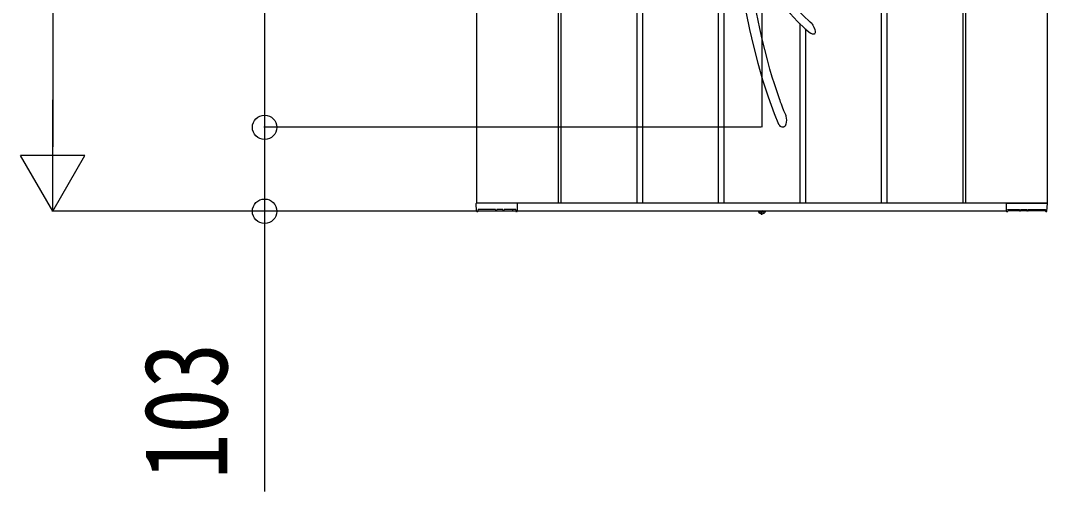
# Model space of a CAD drawing. Units: millimetres, scale not verified. Extents: x -14718 to 14718, y -10395 to 10395.
# Drawn here: x -13477 to -12217, y 6969 to 7547 of the extents above; entities that cross this region are included whole.
import ezdxf
from ezdxf.enums import TextEntityAlignment as Align

# ---------------------------------------------------------------- set-up
doc = ezdxf.new("R2010")
doc.units = ezdxf.units.MM
doc.header["$LTSCALE"] = 30
for name, color, linetype in [('0-3_YKK_13', 4, 'Continuous'), ('0-4_YKK_A1', 4, 'Continuous'), ('0-5_YKK_D', 6, 'Continuous')]:
    doc.layers.add(name, color=color, linetype=linetype)
doc.styles.add('ＭＳ ゴシック', font='')
doc.styles.get('ＭＳ ゴシック').set_extended_font_data('MS Gothic')

msp = doc.modelspace()

# ---------------------------------------------------------------- linework, layer by layer
at = {"layer": '0-3_YKK_13'}
for p, q in [((-12567.43, 8415.5), (-12567.43, 7415.5)), ((-12502.25, 7530.79), (-12502.76, 7530.16)), ((-12538.09, 7430.53), (-12538.09, 7430.53))]:
    msp.add_line(p, q, dxfattribs=at)
for points in [[(-12505.7, 7542.42), (-12507.96, 7544.34), (-12516.71, 7552.75), (-12524.46, 7561.05), (-12531.3, 7569.12), (-12537.29, 7576.85), (-12542.51, 7584.17), (-12547.02, 7590.98), (-12550.89, 7597.23), (-12554.17, 7602.86), (-12556.91, 7607.82), (-12559.28, 7612.33), (-12561.86, 7617.47), (-12565.24, 7624.65), (-12568.87, 7632.99), (-12572.66, 7642.54), (-12576.51, 7653.37), (-12580.31, 7665.53), (-12583.35, 7676.72), (-12586.19, 7688.9), (-12588.75, 7702.11), (-12590.93, 7716.35), (-12592.64, 7731.64), (-12593.58, 7745.4)], [(-12538.09, 7430.53), (-12538.14, 7430.65), (-12540.27, 7435.93), (-12542, 7440.36), (-12543.34, 7443.9), (-12544.31, 7446.51), (-12545.06, 7448.58), (-12545.81, 7450.64), (-12546.59, 7452.86), (-12547.43, 7455.23), (-12549.58, 7461.54), (-12551.95, 7468.8), (-12554.53, 7477.05), (-12557.49, 7487.06), (-12560.62, 7498.32), (-12563.87, 7510.84), (-12567.01, 7523.83), (-12569.96, 7536.93), (-12575.84, 7566.42), (-12578.96, 7585.09)], [(-12562.27, 7597.11), (-12557.59, 7589.06), (-12549.72, 7577.06), (-12541.4, 7565.8), (-12532.67, 7555.28), (-12523.56, 7545.51), (-12514.1, 7536.48), (-12507.86, 7531.17)], [(-12586.49, 7555.47), (-12582.42, 7535.51), (-12577.77, 7515.12), (-12572.48, 7494.43), (-12566.5, 7473.63), (-12559.79, 7452.92), (-12552.28, 7432.52), (-12546.76, 7419.44)], [(-12505.75, 7542.36), (-12505.75, 7542.37), (-12505.56, 7542.1), (-12504.83, 7541.04), (-12503.41, 7538.52), (-12502.27, 7535.6), (-12501.83, 7533.22), (-12501.96, 7531.56), (-12502.25, 7530.79)], [(-12502.76, 7530.16), (-12502.96, 7530.01), (-12503.26, 7529.85), (-12503.78, 7529.7), (-12505.1, 7529.78), (-12506.77, 7530.43), (-12507.91, 7531.11)], [(-12538.08, 7430.5), (-12538.01, 7430.2), (-12537.79, 7429.08), (-12537.45, 7426.74), (-12537.29, 7424.08), (-12537.38, 7421.66), (-12537.85, 7419.22), (-12538.3, 7418.01), (-12538.97, 7416.9), (-12539.83, 7416.09), (-12540.96, 7415.59), (-12541.45, 7415.51), (-12541.78, 7415.5), (-12542.06, 7415.52), (-12542.47, 7415.58), (-12543.57, 7415.98), (-12544.64, 7416.7), (-12545.51, 7417.54), (-12546.34, 7418.59), (-12546.87, 7419.4)]]:
    msp.add_lwpolyline(points, dxfattribs=at)
at = {"layer": '0-4_YKK_A1'}
for p, q in [((-12917.43, 8502.5), (-12917.43, 7322.5)), ((-12817.43, 8502.5), (-12817.43, 7322.5)), ((-12813.93, 8502.5), (-12813.93, 7322.5)), ((-12720.93, 8502.5), (-12720.93, 7322.5)), ((-12713.93, 8502.5), (-12713.93, 7322.5)), ((-12420.93, 8502.5), (-12420.93, 7322.5)), ((-12413.93, 8502.5), (-12413.93, 7322.5)), ((-12320.93, 8502.5), (-12320.93, 7322.5)), ((-12317.43, 8502.5), (-12317.43, 7322.5)), ((-12217.43, 8502.5), (-12217.43, 7322.5)), ((-12613.93, 7882.24), (-12613.93, 7322.5)), ((-12620.93, 7868.85), (-12620.93, 7322.5)), ((-12520.93, 7543), (-12520.93, 7322.5)), ((-12513.93, 7536.33), (-12513.93, 7322.5)), ((-12917.32, 7312.47), (-12917.9, 7321.97)), ((-12217.43, 7322.5), (-12917.43, 7322.5)), ((-12867.73, 7322.5), (-12917.4, 7322.5)), ((-12867.43, 7322.5), (-12867.43, 7312.5)), ((-12867.43, 7322.2), (-12867.43, 7312.52)), ((-12267.43, 7322.5), (-12267.43, 7312.5)), ((-12267.43, 7322.2), (-12267.43, 7312.52)), ((-12267.13, 7322.5), (-12217.46, 7322.5)), ((-12224.43, 7322.5), (-12217.43, 7322.5)), ((-12217.55, 7312.47), (-12216.97, 7321.97)), ((-12916.07, 7312), (-12916.82, 7312)), ((-12915.57, 7312.49), (-12915.54, 7314.31)), ((-12915.56, 7313), (-12869.27, 7313)), ((-12894.64, 7314.6), (-12915.23, 7314.6)), ((-12894.32, 7314.31), (-12894.31, 7313.49)), ((-12892.59, 7313.49), (-12892.58, 7314.31)), ((-12885.6, 7314.6), (-12892.26, 7314.6)), ((-12885.29, 7314.31), (-12885.28, 7313.49)), ((-12883.56, 7313.49), (-12883.54, 7314.31)), ((-12869.6, 7314.6), (-12883.23, 7314.6)), ((-12873.33, 7314.6), (-12873.31, 7313.49)), ((-12869.29, 7314.31), (-12869.26, 7312.51)), ((-12867.93, 7312.02), (-12868.76, 7312.02)), ((-12267.43, 7312.5), (-12867.43, 7312.5)), ((-12571.34, 7312), (-12571.26, 7312.5)), ((-12571.34, 7312), (-12571.17, 7311.03)), ((-12563.52, 7312), (-12571.34, 7312)), ((-12563.61, 7312.5), (-12571.26, 7312.5)), ((-12567.43, 7308.3), (-12567.43, 7312.5)), ((-12563.52, 7312), (-12563.69, 7311.03)), ((-12563.52, 7312), (-12563.61, 7312.5)), ((-12266.93, 7312.02), (-12266.11, 7312.02)), ((-12265.58, 7314.31), (-12265.61, 7312.51)), ((-12219.3, 7313), (-12265.6, 7313)), ((-12265.26, 7314.6), (-12251.64, 7314.6)), ((-12261.54, 7314.6), (-12261.56, 7313.49)), ((-12251.31, 7313.49), (-12251.32, 7314.31)), ((-12249.58, 7314.31), (-12249.59, 7313.49)), ((-12249.26, 7314.6), (-12242.6, 7314.6)), ((-12242.28, 7313.49), (-12242.29, 7314.31)), ((-12240.54, 7314.31), (-12240.56, 7313.49)), ((-12240.23, 7314.6), (-12219.64, 7314.6)), ((-12219.29, 7312.49), (-12219.32, 7314.31)), ((-12218.79, 7312), (-12218.05, 7312))]:
    msp.add_line(p, q, dxfattribs=at)
for points in [[(-12915.23, 7314.6), (-12915.36, 7314.57), (-12915.44, 7314.52), (-12915.49, 7314.47), (-12915.52, 7314.41), (-12915.53, 7314.36), (-12915.54, 7314.31)], [(-12894.32, 7314.31), (-12894.33, 7314.35), (-12894.34, 7314.4), (-12894.36, 7314.45), (-12894.4, 7314.49), (-12894.45, 7314.54), (-12894.52, 7314.58), (-12894.64, 7314.6)], [(-12892.26, 7314.6), (-12892.39, 7314.57), (-12892.47, 7314.52), (-12892.52, 7314.47), (-12892.55, 7314.41), (-12892.57, 7314.36), (-12892.58, 7314.31)], [(-12885.29, 7314.31), (-12885.29, 7314.35), (-12885.31, 7314.4), (-12885.33, 7314.45), (-12885.36, 7314.49), (-12885.41, 7314.54), (-12885.49, 7314.58), (-12885.6, 7314.6)], [(-12883.23, 7314.6), (-12883.36, 7314.57), (-12883.44, 7314.52), (-12883.49, 7314.47), (-12883.52, 7314.41), (-12883.53, 7314.36), (-12883.54, 7314.31)], [(-12869.29, 7314.31), (-12869.29, 7314.35), (-12869.31, 7314.4), (-12869.33, 7314.45), (-12869.36, 7314.49), (-12869.41, 7314.54), (-12869.49, 7314.58), (-12869.6, 7314.6)], [(-12569.73, 7309.92), (-12568.58, 7312.24), (-12567.43, 7312.85)], [(-12565.13, 7309.92), (-12566.29, 7312.24), (-12567.43, 7312.85)], [(-12265.58, 7314.31), (-12265.57, 7314.35), (-12265.56, 7314.4), (-12265.54, 7314.45), (-12265.5, 7314.49), (-12265.45, 7314.54), (-12265.38, 7314.58), (-12265.26, 7314.6)], [(-12251.64, 7314.6), (-12251.51, 7314.57), (-12251.43, 7314.52), (-12251.38, 7314.47), (-12251.35, 7314.41), (-12251.33, 7314.36), (-12251.32, 7314.31)], [(-12249.58, 7314.31), (-12249.57, 7314.35), (-12249.56, 7314.4), (-12249.54, 7314.45), (-12249.5, 7314.49), (-12249.45, 7314.54), (-12249.38, 7314.58), (-12249.26, 7314.6)], [(-12242.6, 7314.6), (-12242.47, 7314.57), (-12242.39, 7314.52), (-12242.34, 7314.47), (-12242.31, 7314.41), (-12242.3, 7314.36), (-12242.29, 7314.31)], [(-12240.54, 7314.31), (-12240.54, 7314.35), (-12240.52, 7314.4), (-12240.5, 7314.45), (-12240.47, 7314.49), (-12240.42, 7314.54), (-12240.34, 7314.58), (-12240.23, 7314.6)], [(-12219.64, 7314.6), (-12219.51, 7314.57), (-12219.43, 7314.52), (-12219.38, 7314.47), (-12219.35, 7314.41), (-12219.33, 7314.36), (-12219.32, 7314.31)]]:
    msp.add_lwpolyline(points, dxfattribs=at)
for centre, radius, start, end in [((-12917.4, 7322), 0.5, 90, 183.5), ((-12867.73, 7322.2), 0.3, 360, 90), ((-12267.13, 7322.2), 0.3, 90, 180), ((-12217.46, 7322), 0.5, 356.5, 90), ((-12916.82, 7312.5), 0.5, 183.5, 269.21081), ((-12916.07, 7312.5), 0.5, 269.18971, 359), ((-12893.81, 7313.5), 0.5, 181, 270), ((-12893.09, 7313.5), 0.5, 270, 359), ((-12884.78, 7313.5), 0.5, 181, 270), ((-12884.06, 7313.5), 0.5, 270, 359), ((-12872.81, 7313.5), 0.5, 181, 270), ((-12868.76, 7312.52), 0.5, 181.0014, 270.00152), ((-12867.93, 7312.52), 0.5, 270, 360), ((-12570.29, 7311.18), 0.9, 190, 239.36409), ((-12567.43, 7316), 6.5, 239.36409, 300.63591), ((-12564.58, 7311.18), 0.9, 300.63591, 350), ((-12266.93, 7312.52), 0.5, 180, 270), ((-12266.11, 7312.52), 0.5, 269.99848, 358.9986), ((-12262.06, 7313.5), 0.5, 270, 359), ((-12250.81, 7313.5), 0.5, 181, 270), ((-12250.09, 7313.5), 0.5, 270, 359), ((-12241.78, 7313.5), 0.5, 181, 270), ((-12241.06, 7313.5), 0.5, 270, 359), ((-12218.79, 7312.5), 0.5, 181, 270.81029), ((-12218.05, 7312.5), 0.5, 270.78919, 356.5)]:
    msp.add_arc(centre, radius, start, end, dxfattribs=at)
at = {"layer": '0-5_YKK_D'}
for p, q in [((-13437.43, 8433.5), (-13437.43, 7391.5)), ((-13177.43, 8415.5), (-13177.43, 7415.5)), ((-13437.43, 7312.5), (-13437.43, 7449.33)), ((-12568.43, 7415.5), (-13178.43, 7415.5)), ((-12568.43, 7415.5), (-13178.43, 7415.5)), ((-13437.43, 7312.5), (-13476.93, 7380.92)), ((-13397.93, 7380.92), (-13476.93, 7380.92)), ((-13437.43, 7312.5), (-13397.93, 7380.92)), ((-12919.43, 7312.5), (-13438.43, 7312.5)), ((-12918.43, 7312.5), (-13178.43, 7312.5))]:
    msp.add_line(p, q, dxfattribs=at)
msp.add_lwpolyline([(-13177.43, 7415.5), (-13177.43, 7312.5), (-13177.43, 6968.63)], dxfattribs=at)
for centre in [(-13177.43, 7415.5), (-13177.43, 7415.5), (-13177.43, 7312.5)]:
    msp.add_circle(centre, 15, dxfattribs=at)

# ---------------------------------------------------------------- texts
at = {"layer": '0-5_YKK_D', "style": 'ＭＳ ゴシック', "width": 0.8}
msp.add_text('103', height=102.6, rotation=90, dxfattribs=at).set_placement((-13192.43, 6983.63), align=Align.BOTTOM_LEFT)

doc.saveas('drawing.dxf')
